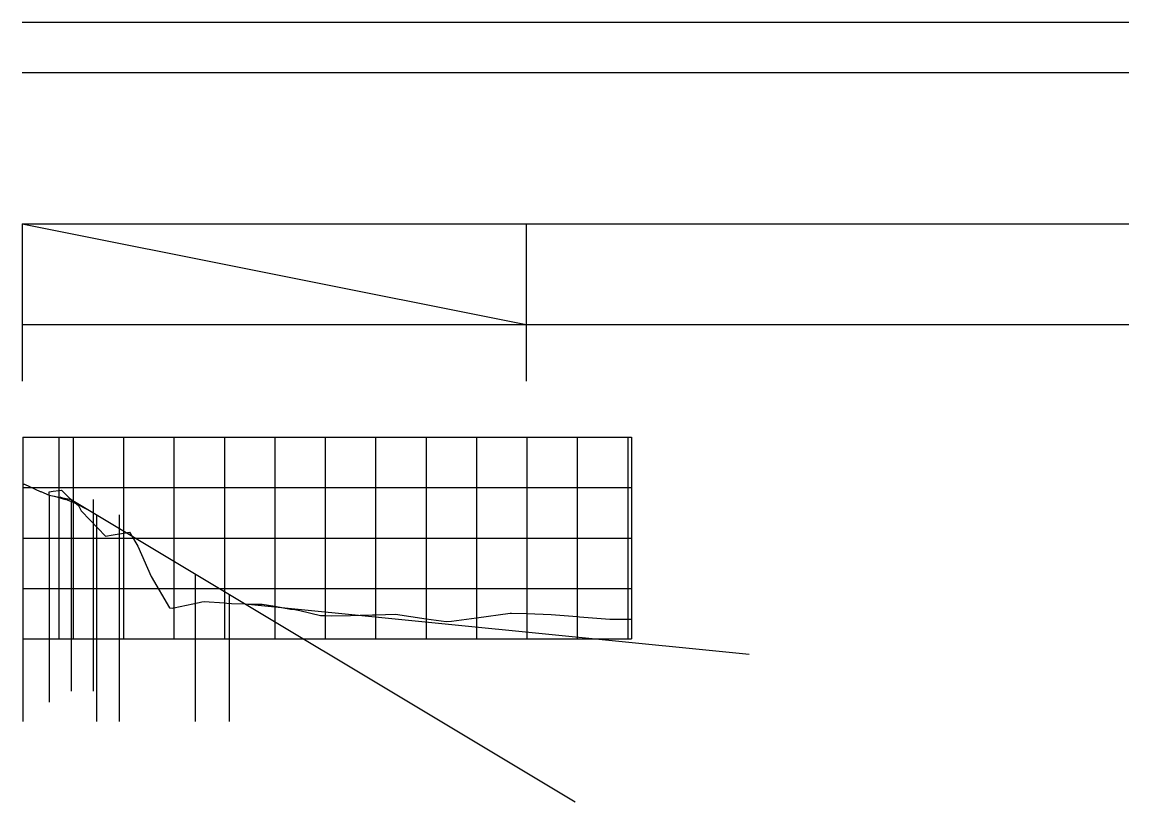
# Model space of a CAD drawing. Header units: inches. Extents: x 0 to 219, y 468 to 622.
import ezdxf

# ---------------------------------------------------------------- set-up
doc = ezdxf.new("R2010")
doc.units = ezdxf.units.IN
doc.header["$MEASUREMENT"] = 0
for name, color, linetype in [('Greide', 6, 'Continuous'), ('Primitiva', 3, 'Continuous'), ('Quadro', 8, 'Continuous')]:
    doc.layers.add(name, color=color, linetype=linetype)

msp = doc.modelspace()

# ---------------------------------------------------------------- linework, layer by layer
for p, q in [((-0.11, 622.36), (219.41, 622.36)), ((-0.11, 612.36), (219.41, 612.36)), ((-0.11, 582.36), (219.41, 582.36)), ((-0.11, 582.36), (-0.11, 551.11)), ((-0.11, 582.36), (99.89, 562.36)), ((99.89, 582.36), (99.89, 551.11)), ((-0.11, 562.36), (219.41, 562.36)), ((5.23, 528.52), (5.23, 487.43)), ((6.33, 528.3), (8.51, 527.64)), ((11.78, 526.33), (7.42, 528.08)), ((9.6, 527.64), (9.6, 489.59)), ((13.97, 527.64), (13.97, 489.59)), ((10.69, 526.77), (12.87, 525.68)), ((14.64, 524.62), (14.64, 483.58)), ((19.14, 524.62), (19.14, 483.58)), ((34.21, 512.88), (34.21, 483.58)), ((40.96, 508.83), (40.96, 483.58)), ((44.07, 506.96), (144.07, 496.96)), ((0, 500), (0, 483.58))]:
    msp.add_line(p, q)
at = {"layer": 'Greide'}
for p, q in [((5.23, 528.52), (9.6, 527.64)), ((9.6, 527.64), (109.6, 467.64))]:
    msp.add_line(p, q, dxfattribs=at)
at = {"layer": 'Primitiva'}
msp.add_lwpolyline([(0, 530.69), (0.38, 530.69), (3.47, 529.23), (3.61, 529.2), (5.23, 528.52), (5.26, 528.91), (5.27, 529.16), (6.06, 529.27), (7.16, 529.43), (7.73, 529.52), (9.23, 527.96), (10, 527.3), (11.17, 526.29), (11.62, 525.42), (13.4, 523.54), (16.41, 520.36), (17.98, 520.62), (20, 520.97), (21.21, 521.17), (22.87, 518.36), (25.5, 512.37), (29.12, 506.14), (29.75, 506.11), (29.91, 506.12), (30, 506.14), (35, 507.23), (35.54, 507.35), (36.01, 507.4), (40, 507.13), (40.48, 507.1), (41.42, 507.03), (46.76, 506.9), (47.48, 506.9), (50, 506.45), (53.11, 505.9), (53.16, 505.89), (53.68, 505.9), (55, 505.59), (59.07, 504.64), (60, 504.62), (61.23, 504.58), (65, 504.65), (66.95, 504.69), (69.37, 504.73), (70, 504.75), (73.97, 504.89), (80, 503.99), (83.01, 503.54), (84.03, 503.46), (85.09, 503.51), (90, 504.18), (96.67, 505.08), (96.94, 505.12), (96.96, 505.12), (96.99, 505.12), (100, 505), (104.83, 504.81), (110, 504.41), (110.42, 504.38), (116.43, 503.93), (117.68, 503.91), (120, 503.91), (120.74, 503.91)], dxfattribs=at)
at = {"layer": 'Quadro'}
for p, q in [((0, 540), (0, 500)), ((0, 540), (120.74, 540)), ((7.16, 540), (7.16, 500)), ((10, 540), (10, 500)), ((20, 540), (20, 500)), ((30, 540), (30, 500)), ((40, 540), (40, 500)), ((50, 540), (50, 500)), ((60, 540), (60, 500)), ((70, 540), (70, 500)), ((80, 540), (80, 500)), ((90, 540), (90, 500)), ((100, 540), (100, 500)), ((110, 540), (110, 500)), ((120, 540), (120, 500)), ((120.74, 540), (120.74, 500)), ((0, 530), (120.74, 530)), ((0, 520), (120.74, 520)), ((0, 510), (120.74, 510)), ((0, 500), (120.74, 500))]:
    msp.add_line(p, q, dxfattribs=at)

doc.saveas('drawing.dxf')
